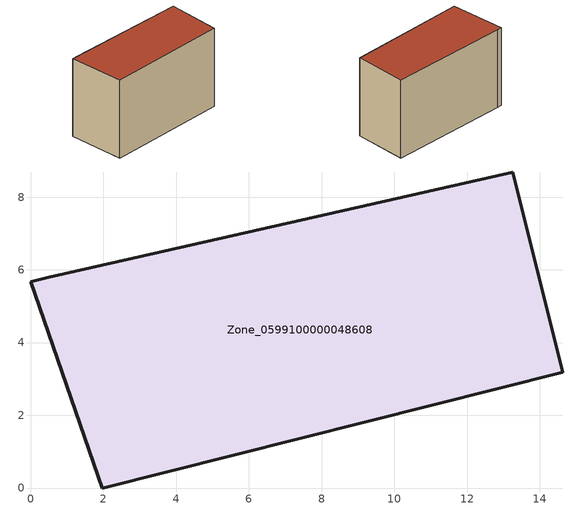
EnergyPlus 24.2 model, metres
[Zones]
Zone_0599100000048608
 floor ground (C_G): 0.5,5.8 13.25,8.69 14.63,3.19 1.96,0 0,5.67 z0
 wall outside (C_F): 1.96,0 14.63,3.19 13.25,8.69 0.5,5.8 0,5.67 1.96,0 z0:9.03
 roof outside (C_R): 13.25,8.69 0.5,5.8 0,5.67 1.96,0 14.63,3.19 z9.03
[BUILDING]
Pand.0599100000048608: North Axis=0; Terrain=City; Loads Convergence Tolerance Value=0.04; Temperature Convergence Tolerance Value=0.4; Solar Distribution=FullExterior; Maximum Number of Warmup Days=25; Minimum Number of Warmup Days=1
[Site:Location]
Rotterdam.The.Hague.AP_ZH_NLD Design_Conditions: Latitude=51.96; Longitude=4.45; Time Zone=1; Elevation=-4.5
[SITE:GROUNDTEMPERATURE:BUILDINGSURFACE]
18, 18, 18, 18, 18, 18, 18, 18, 18, 18, 18, 18
[MATERIAL] Thermal Absorptance=0.9; Solar Absorptance=0.7; Visible Absorptance=0.7
Name | Roughness | Thickness | Conductivity | Density | Specific Heat
G.TI.1992-2005 | MediumSmooth | 0.15 | 0.06 | 540 | 1210
F.TI.1992-2005 | Rough | 0.3 | 0.12 | 1920 | 840
R.TI.1992-2005 | MediumRough | 0.2 | 0.08 | 1500 | 1000
[CONSTRUCTION]
C_G: G.TI.1992-2005
C_F: F.TI.1992-2005
C_R: R.TI.1992-2005
[ZONE]
Zone_0599100000048608: Type=1; Multiplier=1; Ceiling Height=Autocalculate; Volume=Autocalculate; Floor Area=autocalculate; Part of Total Floor Area=Yes
[ZONEINFILTRATION:DESIGNFLOWRATE]
Infil_Zone_0599100000048608: Zone or ZoneList or Space or SpaceList=Zone_0599100000048608; Schedule=AlwaysOn; Design Flow Rate Calculation Method=Flow/Area; Flow Rate per Floor Area=0.0015; Constant Term Coefficient=1; Temperature Term Coefficient=0; Velocity Term Coefficient=0; Velocity Squared Term Coefficient=0
[HVACTEMPLATE:ZONE:IDEALLOADSAIRSYSTEM]
Zone_0599100000048608: Maximum Heating Supply Air Temperature=50; Minimum Cooling Supply Air Temperature=13; Maximum Heating Supply Air Humidity Ratio=0.0156; Minimum Cooling Supply Air Humidity Ratio=0.0077; Heating Limit=NoLimit; Cooling Limit=NoLimit; Dehumidification Control Type=ConstantSensibleHeatRatio; Cooling Sensible Heat Ratio=0.7; Dehumidification Setpoint=60; Humidification Control Type=None; Humidification Setpoint=30; Outdoor Air Method=None; Outdoor Air Flow Rate per Person=0.00944; Outdoor Air Flow Rate per Zone Floor Area=0; Outdoor Air Flow Rate per Zone=0; Demand Controlled Ventilation Type=None; Outdoor Air Economizer Type=NoEconomizer; Heat Recovery Type=None; Sensible Heat Recovery Effectiveness=0.7; Latent Heat Recovery Effectiveness=0.65
[ZONECONTROL:THERMOSTAT]
ThermostatControl_Zone_0599100000048608: Zone or ZoneList=Zone_0599100000048608; Control Type Schedule=DualSetpointControlType; Control 1=Thermostat_Zone_0599100000048608; Temperature Difference Between Cutout And Setpoint=0
[THERMOSTATSETPOINT:DUALSETPOINT]
Thermostat_Zone_0599100000048608: Heating Setpoint Temperature Schedule=HeatingSetpoint_Zone_0599100000048608; Cooling Setpoint Temperature Schedule=CoolingSetpoint_Zone_0599100000048608
[SCHEDULE:COMPACT]
HeatingSetpoint_Zone_0599100000048608: Through: 12/31, For: AllDays, Until: 24:00, 21
CoolingSetpoint_Zone_0599100000048608: Through: 12/31, For: AllDays, Until: 24:00, 24
DualSetpointControlType: Through: 12/31, For: AllDays, Until: 24:00, 4
AlwaysOn: Through: 12/31, For: AllDays, Until: 24:00, 1
